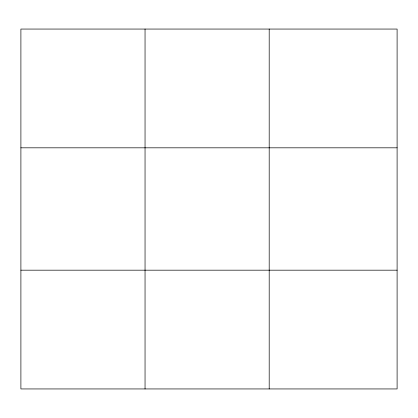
<?xml version="1.0" encoding="UTF-8"?>
<svg xmlns="http://www.w3.org/2000/svg" width="418" height="418" viewBox="0 0 418 418"><rect width="100%" height="100%" fill="white"/><g stroke="black" fill="none" stroke-linecap="round" stroke-linejoin="round"><path stroke-width="0.63" d="M145.046 388.944L145.046 29.056M269.192 388.944L269.192 29.056M397.1 147.82L397.1 29.056L20.9 29.056L20.9 388.944L397.1 388.944L397.1 147.82L20.9 147.82M20.9 270.18L397.1 270.18"/></g></svg>
